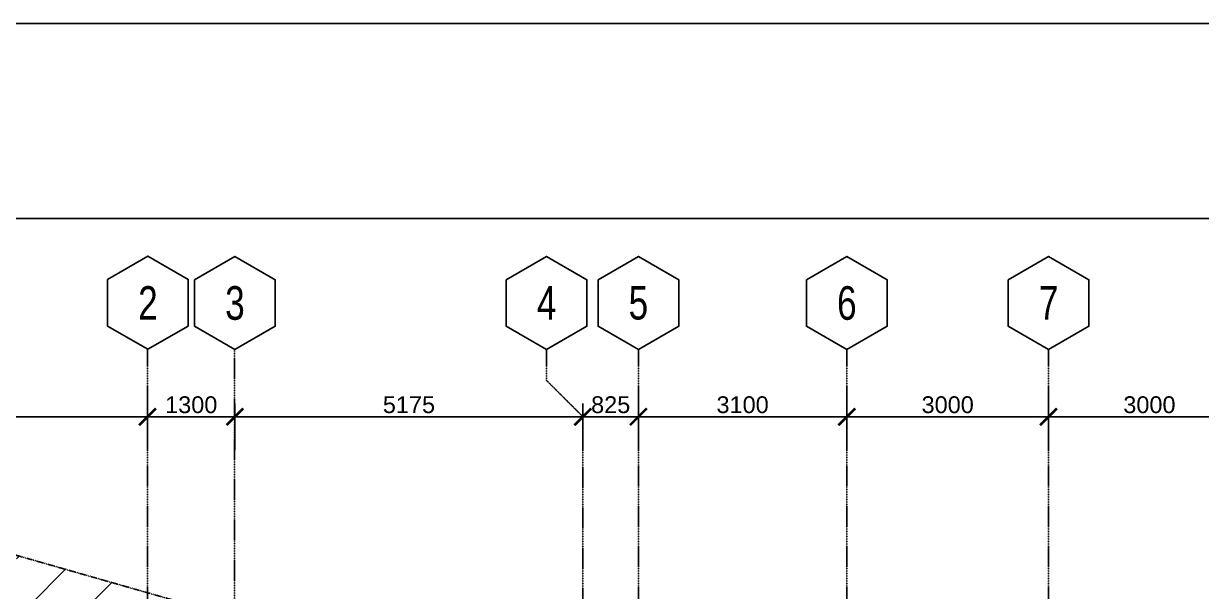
# Model space of a CAD drawing. Header units: inches. Extents: x -189245 to 740841, y -215444 to 469401.
# Drawn here: x -30180 to -12662, y 174964 to 183412 of the extents above; entities that cross this region are included whole.
import ezdxf
from ezdxf.enums import TextEntityAlignment as Align

# ---------------------------------------------------------------- set-up
doc = ezdxf.new("R2010")
doc.units = ezdxf.units.IN
doc.header["$LTSCALE"] = 10
doc.header["$MEASUREMENT"] = 0
doc.linetypes.add('GRID NORMAL$0$GRID BASEMENT$0$GRID GROUND$0$GRID$0$$0$PHANTOM', pattern=[2.5, 1.25, -0.25, 0.25, -0.25, 0.25, -0.25])
for name, color, linetype in [('3', 252, 'Continuous'), ('a-dim', 8, 'Continuous'), ('A-GRID', 8, 'Continuous'), ('A-HATCH-CMU', 8, 'Continuous')]:
    doc.layers.add(name, color=color, linetype=linetype)
doc.styles.add('GRID NORMAL$0$GRID BASEMENT$0$GRID GROUND$0$GRID$0$Standard', font='ARIAL.TTF')
doc.dimstyles.new('GRID NORMAL$0$GRID BASEMENT$0$GRID GROUND$0$GRID$0$Standard', dxfattribs={"dimtxt": 250, "dimasz": 0.18, "dimexe": 0.18, "dimexo": 0.0625, "dimgap": 50, "dimtad": 1, "dimdec": 0, "dimzin": 0, "dimdsep": 46, "dimtxsty": 'GRID NORMAL$0$GRID BASEMENT$0$GRID GROUND$0$GRID$0$Standard', "dimcen": 0.09, "dimadec": 0, "dimazin": 0, "dimtfac": 1, "dimtdec": 0, "dimtofl": 0, "dimtmove": 0, "dimatfit": 3, "dimfxl": 1, "dimtolj": 1, "dimtzin": 0, "dimarcsym": 0})

# ---------------------------------------------------------------- blocks, each defined once
blk = doc.blocks.new('GRID NORMAL$0$GRID BASEMENT$0$GRID GROUND$0$GRID$0$$0$GRID-V')
at = {"color": 3}
blk.add_lwpolyline([(6, 10.39), (0, 13.86), (-6, 10.39), (-6, 3.46), (0, 0), (6, 3.46)], close=True, dxfattribs=at)
at = {"color": 6, "style": 'GRID NORMAL$0$GRID BASEMENT$0$GRID GROUND$0$GRID$0$Standard', "width": 0.75}
blk.add_attdef('V', text='', height=5, dxfattribs=at).set_placement((0, 6.93), align=Align.MIDDLE)
blk = doc.blocks.new('GRID NORMAL$0$GRID BASEMENT$0$GRID GROUND$0$GRID$0$_ARCHTICK')
at = {"color": 0, "linetype": 'ByBlock', "ltscale": 20, "const_width": 0.15}
blk.add_lwpolyline([(-0.5, -0.5), (0.5, 0.5)], dxfattribs=at)
blk = doc.blocks.new('*D698')
at = {"layer": 'a-dim', "color": 0, "lineweight": -2, "ltscale": 500}
for p, q in [((-21036, 177063), (-21036, 177762)), ((-17936, 177063), (-17936, 177762)), ((-17736, 177562), (-21236, 177562))]:
    blk.add_line(p, q, dxfattribs=at)
at = {"layer": 'Defpoints', "color": 0, "ltscale": 500}
for p in [(-21036, 177562), (-21036, 177062), (-17936, 177062)]:
    blk.add_point(p, dxfattribs=at)
at = {"layer": 'a-dim', "color": 0, "lineweight": -2, "ltscale": 500, "xscale": 250, "yscale": 250, "zscale": 250, "rotation": 180}
blk.add_blockref('GRID NORMAL$0$GRID BASEMENT$0$GRID GROUND$0$GRID$0$_ARCHTICK', (-21036, 177562), dxfattribs=at)
at = {"layer": 'a-dim', "color": 0, "lineweight": -2, "ltscale": 500, "xscale": 250, "yscale": 250, "zscale": 250}
blk.add_blockref('GRID NORMAL$0$GRID BASEMENT$0$GRID GROUND$0$GRID$0$_ARCHTICK', (-17936, 177562), dxfattribs=at)
at = {"layer": 'a-dim', "color": 3, "ltscale": 500, "insert": (-19486, 177740), "char_height": 250, "attachment_point": 5, "style": 'GRID NORMAL$0$GRID BASEMENT$0$GRID GROUND$0$GRID$0$Standard'}
blk.add_mtext('\\A1;3100', dxfattribs=at)
blk = doc.blocks.new('*D702')
at = {"layer": 'a-dim', "color": 0, "lineweight": -2, "ltscale": 500}
for p, q in [((-17936, 177063), (-17936, 177762)), ((-14936, 177063), (-14936, 177762)), ((-14736, 177562), (-18136, 177562))]:
    blk.add_line(p, q, dxfattribs=at)
at = {"layer": 'Defpoints', "color": 0, "ltscale": 500}
for p in [(-17936, 177562), (-17936, 177062), (-14936, 177062)]:
    blk.add_point(p, dxfattribs=at)
at = {"layer": 'a-dim', "color": 0, "lineweight": -2, "ltscale": 500, "xscale": 250, "yscale": 250, "zscale": 250, "rotation": 180}
blk.add_blockref('GRID NORMAL$0$GRID BASEMENT$0$GRID GROUND$0$GRID$0$_ARCHTICK', (-17936, 177562), dxfattribs=at)
at = {"layer": 'a-dim', "color": 0, "lineweight": -2, "ltscale": 500, "xscale": 250, "yscale": 250, "zscale": 250}
blk.add_blockref('GRID NORMAL$0$GRID BASEMENT$0$GRID GROUND$0$GRID$0$_ARCHTICK', (-14936, 177562), dxfattribs=at)
at = {"layer": 'a-dim', "color": 3, "ltscale": 500, "insert": (-16436, 177740), "char_height": 250, "attachment_point": 5, "style": 'GRID NORMAL$0$GRID BASEMENT$0$GRID GROUND$0$GRID$0$Standard'}
blk.add_mtext('\\A1;3000', dxfattribs=at)
blk = doc.blocks.new('*D705')
at = {"layer": 'a-dim', "color": 0, "lineweight": -2, "ltscale": 500}
for p, q in [((-14936, 177063), (-14936, 177762)), ((-11936, 177063), (-11936, 177762)), ((-11736, 177562), (-15136, 177562))]:
    blk.add_line(p, q, dxfattribs=at)
at = {"layer": 'Defpoints', "color": 0, "ltscale": 500}
for p in [(-14936, 177562), (-14936, 177063), (-11936, 177063)]:
    blk.add_point(p, dxfattribs=at)
at = {"layer": 'a-dim', "color": 0, "lineweight": -2, "ltscale": 500, "xscale": 250, "yscale": 250, "zscale": 250, "rotation": 180}
blk.add_blockref('GRID NORMAL$0$GRID BASEMENT$0$GRID GROUND$0$GRID$0$_ARCHTICK', (-14936, 177562), dxfattribs=at)
at = {"layer": 'a-dim', "color": 0, "lineweight": -2, "ltscale": 500, "xscale": 250, "yscale": 250, "zscale": 250}
blk.add_blockref('GRID NORMAL$0$GRID BASEMENT$0$GRID GROUND$0$GRID$0$_ARCHTICK', (-11936, 177562), dxfattribs=at)
at = {"layer": 'a-dim', "color": 3, "ltscale": 500, "insert": (-13436, 177740), "char_height": 250, "attachment_point": 5, "style": 'GRID NORMAL$0$GRID BASEMENT$0$GRID GROUND$0$GRID$0$Standard'}
blk.add_mtext('\\A1;3000', dxfattribs=at)
blk = doc.blocks.new('*D706')
at = {"layer": 'a-dim', "color": 0, "lineweight": -2, "ltscale": 500}
for p, q in [((-27036, 177063), (-27036, 177762)), ((-21861, 177063), (-21861, 177762)), ((-21661, 177562), (-27236, 177562))]:
    blk.add_line(p, q, dxfattribs=at)
at = {"layer": 'Defpoints', "color": 0, "ltscale": 500}
for p in [(-27036, 177562), (-27036, 177062), (-21861, 177062)]:
    blk.add_point(p, dxfattribs=at)
at = {"layer": 'a-dim', "color": 0, "lineweight": -2, "ltscale": 500, "xscale": 250, "yscale": 250, "zscale": 250, "rotation": 180}
blk.add_blockref('GRID NORMAL$0$GRID BASEMENT$0$GRID GROUND$0$GRID$0$_ARCHTICK', (-27036, 177562), dxfattribs=at)
at = {"layer": 'a-dim', "color": 0, "lineweight": -2, "ltscale": 500, "xscale": 250, "yscale": 250, "zscale": 250}
blk.add_blockref('GRID NORMAL$0$GRID BASEMENT$0$GRID GROUND$0$GRID$0$_ARCHTICK', (-21861, 177562), dxfattribs=at)
at = {"layer": 'a-dim', "color": 3, "ltscale": 500, "insert": (-24448, 177740), "char_height": 250, "attachment_point": 5, "style": 'GRID NORMAL$0$GRID BASEMENT$0$GRID GROUND$0$GRID$0$Standard'}
blk.add_mtext('\\A1;5175', dxfattribs=at)
blk = doc.blocks.new('*D707')
at = {"layer": 'a-dim', "color": 0, "lineweight": -2, "ltscale": 500}
for p, q in [((-33711, 177063), (-33711, 177762)), ((-28336, 177063), (-28336, 177762)), ((-28136, 177562), (-33911, 177562))]:
    blk.add_line(p, q, dxfattribs=at)
at = {"layer": 'Defpoints', "color": 0, "ltscale": 500}
for p in [(-33711, 177562), (-33711, 177062), (-28336, 177062)]:
    blk.add_point(p, dxfattribs=at)
at = {"layer": 'a-dim', "color": 0, "lineweight": -2, "ltscale": 500, "xscale": 250, "yscale": 250, "zscale": 250, "rotation": 180}
blk.add_blockref('GRID NORMAL$0$GRID BASEMENT$0$GRID GROUND$0$GRID$0$_ARCHTICK', (-33711, 177562), dxfattribs=at)
at = {"layer": 'a-dim', "color": 0, "lineweight": -2, "ltscale": 500, "xscale": 250, "yscale": 250, "zscale": 250}
blk.add_blockref('GRID NORMAL$0$GRID BASEMENT$0$GRID GROUND$0$GRID$0$_ARCHTICK', (-28336, 177562), dxfattribs=at)
at = {"layer": 'a-dim', "color": 3, "ltscale": 500, "insert": (-31023, 177740), "char_height": 250, "attachment_point": 5, "style": 'GRID NORMAL$0$GRID BASEMENT$0$GRID GROUND$0$GRID$0$Standard'}
blk.add_mtext('\\A1;5375', dxfattribs=at)
blk = doc.blocks.new('*D711')
at = {"layer": 'a-dim', "color": 0, "lineweight": -2, "ltscale": 500}
for p, q in [((-28336, 177063), (-28336, 177762)), ((-27036, 177063), (-27036, 177762)), ((-26836, 177562), (-28536, 177562))]:
    blk.add_line(p, q, dxfattribs=at)
at = {"layer": 'Defpoints', "color": 0, "ltscale": 500}
for p in [(-28336, 177562), (-28336, 177063), (-27036, 177062)]:
    blk.add_point(p, dxfattribs=at)
at = {"layer": 'a-dim', "color": 0, "lineweight": -2, "ltscale": 500, "xscale": 250, "yscale": 250, "zscale": 250, "rotation": 180}
blk.add_blockref('GRID NORMAL$0$GRID BASEMENT$0$GRID GROUND$0$GRID$0$_ARCHTICK', (-28336, 177562), dxfattribs=at)
at = {"layer": 'a-dim', "color": 0, "lineweight": -2, "ltscale": 500, "xscale": 250, "yscale": 250, "zscale": 250}
blk.add_blockref('GRID NORMAL$0$GRID BASEMENT$0$GRID GROUND$0$GRID$0$_ARCHTICK', (-27036, 177562), dxfattribs=at)
at = {"layer": 'a-dim', "color": 3, "ltscale": 500, "insert": (-27686, 177740), "char_height": 250, "attachment_point": 5, "style": 'GRID NORMAL$0$GRID BASEMENT$0$GRID GROUND$0$GRID$0$Standard'}
blk.add_mtext('\\A1;1300', dxfattribs=at)
blk = doc.blocks.new('*D722')
at = {"layer": 'a-dim', "color": 0, "lineweight": -2, "ltscale": 500}
for p, q in [((-21861, 177063), (-21861, 177762)), ((-21036, 177063), (-21036, 177762)), ((-20836, 177562), (-22061, 177562))]:
    blk.add_line(p, q, dxfattribs=at)
at = {"layer": 'Defpoints', "color": 0, "ltscale": 500}
for p in [(-21861, 177562), (-21861, 177062), (-21036, 177062)]:
    blk.add_point(p, dxfattribs=at)
at = {"layer": 'a-dim', "color": 0, "lineweight": -2, "ltscale": 500, "xscale": 250, "yscale": 250, "zscale": 250, "rotation": 180}
blk.add_blockref('GRID NORMAL$0$GRID BASEMENT$0$GRID GROUND$0$GRID$0$_ARCHTICK', (-21861, 177562), dxfattribs=at)
at = {"layer": 'a-dim', "color": 0, "lineweight": -2, "ltscale": 500, "xscale": 250, "yscale": 250, "zscale": 250}
blk.add_blockref('GRID NORMAL$0$GRID BASEMENT$0$GRID GROUND$0$GRID$0$_ARCHTICK', (-21036, 177562), dxfattribs=at)
at = {"layer": 'a-dim', "color": 3, "ltscale": 500, "insert": (-21448, 177740), "char_height": 250, "attachment_point": 5, "style": 'GRID NORMAL$0$GRID BASEMENT$0$GRID GROUND$0$GRID$0$Standard'}
blk.add_mtext('\\A1;825', dxfattribs=at)

msp = doc.modelspace()

# ---------------------------------------------------------------- hatches: boundary and pattern name
at = {"layer": 'A-HATCH-CMU'}
h = msp.add_hatch(dxfattribs=at)
h.set_pattern_fill('ANSI36', color=256, scale=5000, style=0)
h.set_pattern_definition([(45, (-33710.7, 121641.35), (331.456, 1215.34), [1562.5, -312.5, 0, -312.5])])
h.paths.add_polyline_path([(-28335.98035, 124153.88317), (-28335.98035, 121841.34986), (-28700.96013, 121841.34986), (-28700.96013, 121641.34986), (-36602.47888, 121641.34986), (-37502.59696, 126785.80913), (-38391.62622, 134053.11762), (-38907.60135, 141356.50818), (-39048.76609, 148656.51947), (-38812.2577, 155943.94953), (-38588.89224, 158599.02413), (-38199.30315, 163229.69781), (-37238.09484, 170299.74916), (-36403.45569, 174766.41645), (-28335.96471, 174766.41645), (-28335.96471, 172453.88317), (-19618.61237, 172453.88317), (-36484.54038, 177284.87615), (-37120.38529, 173852.79345), (-37737.27581, 170427.90716), (-38664.92755, 163146.76286), (-39219.51338, 155817.71555), (-39288.65133, 152160.97082), (-39395.69804, 148489.83325), (-39192.1149, 141152.6571), (-38901.93197, 137484.11599), (-38566.09667, 133618.77037), (-38134.21254, 130166.69027), (-37699.22107, 126842.89482), (-37028.10899, 123095.04311), (-36380.58756, 119679.47698), (-18533.81449, 124037.89483), (-18533.81449, 124153.88317)])

# ---------------------------------------------------------------- linework, layer by layer
at = {"layer": '3', "color": 3, "linetype": 'GRID NORMAL$0$GRID BASEMENT$0$GRID GROUND$0$GRID$0$$0$PHANTOM', "flags": 128}
msp.add_lwpolyline([(17371.35219, 161873.70839), (16907.36937, 153196.10388), (17289.02822, 141092.11956), (18264.2428, 133020.82124), (-36399.54194, 119672.28056), (-37656.67603, 126517.80566), (-38611.74904, 133815.57488), (-39192.1149, 141152.6571), (-39395.69803, 148489.83325), (-39219.51338, 155817.71555), (-38664.92755, 163146.76286), (-37737.27581, 170427.90716), (-36503.49476, 177277.67973), (17390.30657, 161880.9048)], dxfattribs=at)
msp.add_lwpolyline([(17371.35219, 161873.70839), (16907.36937, 153196.10388), (17289.02822, 141092.11956), (18264.2428, 133020.82124), (-36399.54194, 119672.28056), (-37656.67603, 126517.80566), (-38611.74904, 133815.57488), (-39192.1149, 141152.6571), (-39395.69803, 148489.83325), (-39219.51338, 155817.71555), (-38664.92755, 163146.76286), (-37737.27581, 170427.90716), (-36503.49476, 177277.67973), (17390.30657, 161880.9048)], dxfattribs=at)
at = {"layer": 'A-GRID', "linetype": 'GRID NORMAL$0$GRID BASEMENT$0$GRID GROUND$0$GRID$0$$0$PHANTOM'}
for p, q in [((-28335.98035, 178562.49557), (-28335.98035, 120834.15344)), ((-27041.8204, 178559.12381), (-27041.8204, 120830.78168)), ((-22400.32797, 178562.49557), (-22400.32797, 178100.45503)), ((-21035.98035, 178562.49557), (-21035.98035, 120834.15344)), ((-17935.98035, 178562.49557), (-17935.98036, 120834.15344)), ((-14935.98035, 178562.49557), (-14935.98035, 120834.15344)), ((-21860.98035, 177562.64506), (-22400.32797, 178100.45503)), ((-21860.98035, 177562.64506), (-21860.98035, 120821.92861))]:
    msp.add_line(p, q, dxfattribs=at)
at = {"layer": 'Defpoints', "color": 2}
msp.add_lwpolyline([(-65826.94026, 109161.63702), (39173.05974, 109161.63702), (39173.05974, 183411.63702), (-65826.94026, 183411.63702)], close=True, dxfattribs=at)
at = {"layer": 'Defpoints', "color": 5}
msp.add_lwpolyline([(-59733.94026, 112061.63702), (35466.05974, 112061.63702), (35466.05974, 180511.63702), (-59733.94026, 180511.63702)], close=True, dxfattribs=at)

# ---------------------------------------------------------------- block references
at = {"layer": 'A-GRID'}
ref = msp.add_blockref('GRID NORMAL$0$GRID BASEMENT$0$GRID GROUND$0$GRID$0$$0$GRID-V', (-28330.1403, 178565.86732), dxfattribs=dict(at, xscale=-100, yscale=100, zscale=100))
ref.add_attrib('V', '2', dxfattribs={"layer": '0', "color": 6, "height": 500, "style": 'GRID NORMAL$0$GRID BASEMENT$0$GRID GROUND$0$GRID$0$Standard', "width": 0.75}).set_placement((-28330.1403, 179258.68765), align=Align.MIDDLE)
ref = msp.add_blockref('GRID NORMAL$0$GRID BASEMENT$0$GRID GROUND$0$GRID$0$$0$GRID-V', (-27035.98035, 178562.49557), dxfattribs=dict(at, xscale=-100, yscale=100, zscale=100))
ref.add_attrib('V', '3', dxfattribs={"layer": '0', "color": 6, "height": 500, "style": 'GRID NORMAL$0$GRID BASEMENT$0$GRID GROUND$0$GRID$0$Standard', "width": 0.75}).set_placement((-27035.98035, 179255.31589), align=Align.MIDDLE)
ref = msp.add_blockref('GRID NORMAL$0$GRID BASEMENT$0$GRID GROUND$0$GRID$0$$0$GRID-V', (-22400.32797, 178562.49557), dxfattribs=dict(at, xscale=-100, yscale=100, zscale=100))
ref.add_attrib('V', '4', dxfattribs={"layer": '0', "color": 6, "height": 500, "style": 'GRID NORMAL$0$GRID BASEMENT$0$GRID GROUND$0$GRID$0$Standard', "width": 0.75}).set_placement((-22400.32797, 179255.31589), align=Align.MIDDLE)
ref = msp.add_blockref('GRID NORMAL$0$GRID BASEMENT$0$GRID GROUND$0$GRID$0$$0$GRID-V', (-21035.98035, 178562.49557), dxfattribs=dict(at, xscale=-100, yscale=100, zscale=100))
ref.add_attrib('V', '5', dxfattribs={"layer": '0', "color": 6, "height": 500, "style": 'GRID NORMAL$0$GRID BASEMENT$0$GRID GROUND$0$GRID$0$Standard', "width": 0.75}).set_placement((-21035.98035, 179255.31589), align=Align.MIDDLE)
ref = msp.add_blockref('GRID NORMAL$0$GRID BASEMENT$0$GRID GROUND$0$GRID$0$$0$GRID-V', (-17935.98035, 178562.49557), dxfattribs=dict(at, xscale=-100, yscale=100, zscale=100))
ref.add_attrib('V', '6', dxfattribs={"layer": '0', "color": 6, "height": 500, "style": 'GRID NORMAL$0$GRID BASEMENT$0$GRID GROUND$0$GRID$0$Standard', "width": 0.75}).set_placement((-17935.98035, 179255.31589), align=Align.MIDDLE)
ref = msp.add_blockref('GRID NORMAL$0$GRID BASEMENT$0$GRID GROUND$0$GRID$0$$0$GRID-V', (-14935.98035, 178562.49557), dxfattribs=dict(at, xscale=-100, yscale=100, zscale=100))
ref.add_attrib('V', '7', dxfattribs={"layer": '0', "color": 6, "height": 500, "style": 'GRID NORMAL$0$GRID BASEMENT$0$GRID GROUND$0$GRID$0$Standard', "width": 0.75}).set_placement((-14935.98035, 179255.31589), align=Align.MIDDLE)

# ---------------------------------------------------------------- dimensions: what is measured, and where the dimension line sits
at = {"layer": 'a-dim', "ltscale": 500}
for base, p1, p2, picture, middle in [((-33710.98035, 177562.49557), (-28335.98035, 177062.49557), (-33710.98035, 177062.49557), '*D707', (-31023.48035, 177740.22408)), ((-27035.98035, 177562.49557), (-21860.98035, 177062.49557), (-27035.98035, 177062.49557), '*D706', (-24448.48035, 177740.13882)), ((-21860.98035, 177562.49557), (-21035.98035, 177062.49557), (-21860.98035, 177062.49557), '*D722', (-21448.48035, 177740.13882)), ((-21035.98035, 177562.49557), (-17935.98035, 177062.49557), (-21035.98035, 177062.49557), '*D698', (-19485.98035, 177740.22408)), ((-17935.98035, 177562.49557), (-14935.98035, 177062.49557), (-17935.98035, 177062.49557), '*D702', (-16435.98035, 177740.22408)), ((-14935.98035, 177562.49557), (-11935.98035, 177062.55807), (-14935.98035, 177062.55807), '*D705', (-13435.98035, 177740.22408))]:
    dim = msp.add_linear_dim(base=base, p1=p1, p2=p2, angle=180, dimstyle='GRID NORMAL$0$GRID BASEMENT$0$GRID GROUND$0$GRID$0$Standard', override={"dimasz": 250, "dimexe": 200, "dimblk1": 'GRID NORMAL$0$GRID BASEMENT$0$GRID GROUND$0$GRID$0$_ARCHTICK', "dimblk2": 'GRID NORMAL$0$GRID BASEMENT$0$GRID GROUND$0$GRID$0$_ARCHTICK', "dimsah": 1, "dimdle": 200, "dimclrt": 3}, dxfattribs=at)
    dim.commit()
    dim.dimension.update_dxf_attribs({"geometry": picture, "text_midpoint": middle})
dim = msp.add_linear_dim(base=(-28335.98035, 177562.49557), p1=(-27035.98035, 177062.49557), p2=(-28335.98035, 177062.55807), angle=180, dimstyle='GRID NORMAL$0$GRID BASEMENT$0$GRID GROUND$0$GRID$0$Standard', override={"dimasz": 250, "dimexe": 200, "dimblk1": 'GRID NORMAL$0$GRID BASEMENT$0$GRID GROUND$0$GRID$0$_ARCHTICK', "dimblk2": 'GRID NORMAL$0$GRID BASEMENT$0$GRID GROUND$0$GRID$0$_ARCHTICK', "dimsah": 1, "dimdle": 200, "dimclrt": 3}, dxfattribs=at)
dim.commit()
dim.dimension.update_dxf_attribs({"geometry": '*D711', "text_midpoint": (-27685.98035, 177562.49557), "dimtype": 160})

doc.saveas('drawing.dxf')
